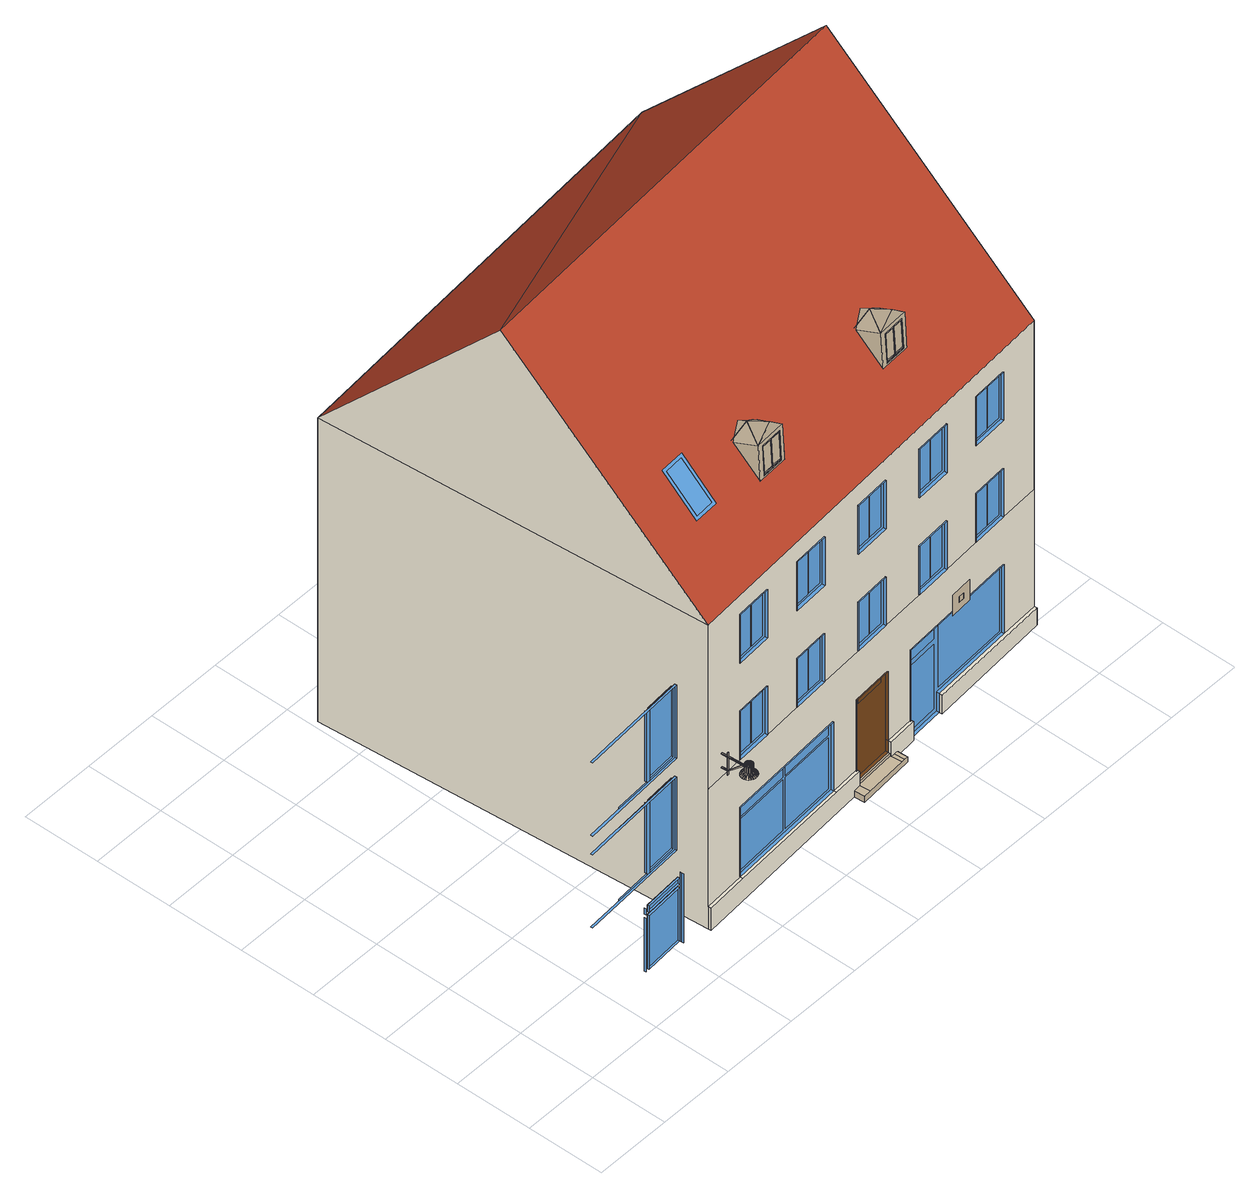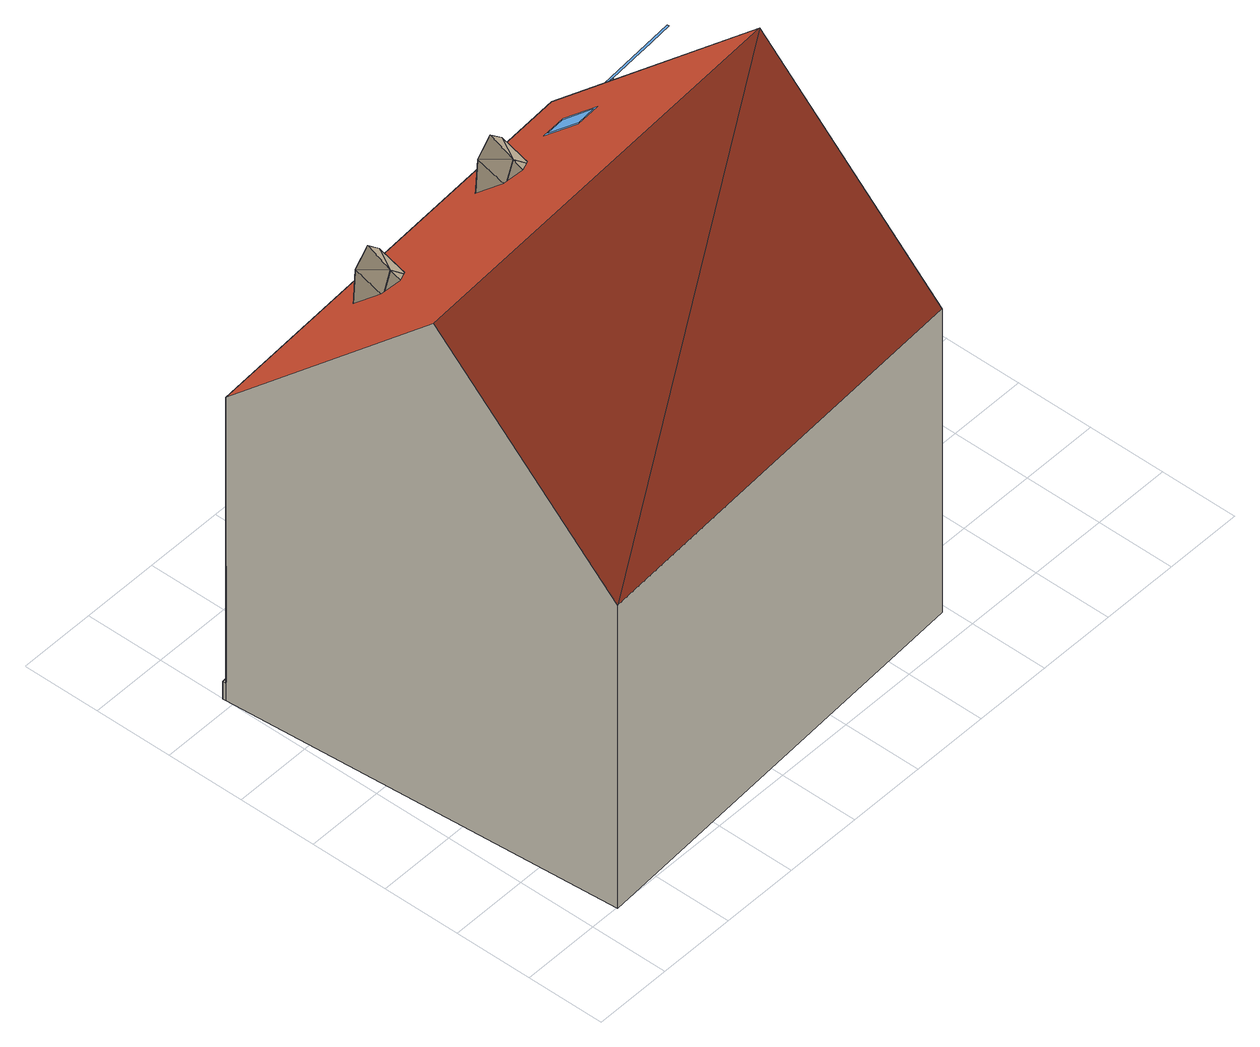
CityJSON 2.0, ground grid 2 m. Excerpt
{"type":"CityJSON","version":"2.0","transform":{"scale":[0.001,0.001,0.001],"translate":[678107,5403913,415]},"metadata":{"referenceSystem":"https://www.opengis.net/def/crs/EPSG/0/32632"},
"CityObjects":{
"building1":{"type":"Building","attributes":{"name":"building","DataAvailable":"Sufficient","opendrive_dynamic":"false","opendrive_name":"building","opendrive_orientation":"none","opendrive_type":"BUILDING","measuredHeight":14.51},"geometry":[{"type":"MultiSurface","lod":"3","boundaries":[[[0,1,2,3,4,5,6,7]],[[8,9,10,11,12,13,14,15]],[[16,17,18,19,20,21,22,23]],[[24,25,26,27,28,29,30,31]],[[28,32,33,29]],[[34,35,6,5]],[[12,36,37,13]],[[38,39,40,41]],[[42,43,44,45]],[[46,32,47,48]],[[49,36,35,50]],[[28,27,51,52,23,22,47,32]],[[12,11,53,54,7,6,35,36]],[[55,56,57,58]],[[59,60,61,62]],[[52,51,63,64]],[[54,53,65,66]],[[64,67,68,52]],[[69,63,51,70]],[[66,71,72,54]],[[73,65,53,74]],[[64,63,69,67]],[[66,65,73,71]],[[23,52,68,70,51,27,26,16]],[[7,54,72,74,53,11,10,0]],[[75,55,58,76]],[[56,77,78,57]],[[79,59,62,80]],[[60,81,82,61]],[[75,77,56,55]],[[60,59,79,81]],[[67,69,70,68]],[[71,73,74,72]],[[25,17,16,26]],[[9,1,0,10]],[[77,75,76,78]],[[81,79,80,82]],[[83,84,85,86]],[[87,88,83,84]],[[89,90,91,92]],[[90,89,93]]],"semantics":{"surfaces":[{"type":"Window"},{"type":"WallSurface"}],"values":[0,0,0,0,0,0,0,0,0,0,0,0,0,0,0,0,0,0,0,0,0,0,0,0,0,0,0,0,0,0,0,0,0,0,0,0,0,0,0,1,1]}}]},
"building2":{"type":"Building","attributes":{"dataAvailable":"Sufficient","measuredHeight":14.42},"children":["building2-1","building2-2","building2-3","building2-4","building2-5"],"geometry":[{"type":"MultiSurface","lod":"3","boundaries":[[[94,93,95]],[[95,93,90,96]],[[94,89,93]],[[97,98,99,100,101,102,103,104,105,106,107,108,109,110,111,112,113,114,115,116,117,118,119,120,121,122]],[[119,118,123,124,125]],[[126,119,125,127]],[[123,128,129,124]],[[90,93,89,92,91,106,105]],[[130,115,131,132]],[[106,91,133,134]],[[135,136,137,138,139,132,131]],[[110,107,140,141]],[[136,135,114,142,143,144]],[[115,114,135,131]],[[107,106,134,140]],[[145,111,146,147,148]],[[149,150,148,147]],[[111,110,141,146]],[[89,94,151,152,92]],[[94,95,96,120,119,126,151]],[[134,133,153,154,149,147,146,141,140]],[[155,99,98,156,157,97,122,158,159,121,120,96,90,105,104,160,161,103,102,162,163,101,100,164],[165,166,167,168],[169,170,171,172],[173,174,175,176],[177,178,179,180],[181,182,183,184]],[[124,129,127,125]],[[185,186,187,188],[189,190,191,192],[193,194,195,196]],[[103,161,188,187]],[[161,160,185,188]],[[104,103,187,186]],[[160,104,186,185]],[[196,195,194,193]],[[191,190,189,192]],[[197,198,199,200,201,202],[203,204,205,206,207]],[[208,209,201,200]],[[210,208,200,199]],[[211,113,197,202]],[[113,112,198,197]],[[112,210,199,198]],[[209,211,202,201]],[[207,206,205,204,203]],[[212,213,130,128]],[[214,212,128,123]],[[213,215,115,130]],[[215,216,116,115]],[[216,217,117,116]],[[217,218,118,117]],[[218,214,123,118]],[[219,220,221,222]],[[223,224,225,226,227]],[[212,214,218,217,216,215,213],[226,225,224,223,227],[228,229,230,231],[219,222,221,220]],[[230,229,228,231]],[[232,233,234,235]],[[236,237,238,239],[233,232,235,234]],[[240,241,242,243]],[[244,245,246,247],[248,249,250,251,252],[253,254,255,256,257],[243,242,241,240],[258,259,260,261]],[[107,110,245,244]],[[110,109,246,245]],[[108,107,244,247]],[[109,108,247,246]],[[250,249,248,252,251]],[[254,253,257,256,255]],[[258,261,260,259]],[[262,263,264,265],[266,267,268,269],[270,271,272,273]],[[166,165,265,264]],[[165,168,262,265]],[[167,166,264,263]],[[168,167,263,262]],[[273,272,271,270]],[[268,267,266,269]],[[274,275,276,277],[278,279,280,281],[282,283,284,285]],[[170,169,277,276]],[[169,172,274,277]],[[171,170,276,275]],[[172,171,275,274]],[[285,284,283,282]],[[280,279,278,281]],[[286,287,288,289],[290,291,292,293],[294,295,296,297]],[[101,163,289,288]],[[163,162,286,289]],[[102,101,288,287]],[[162,102,287,286]],[[297,296,295,294]],[[292,291,290,293]],[[298,299,300,301],[302,303,304,305],[306,307,308,309]],[[174,173,301,300]],[[173,176,298,301]],[[175,174,300,299]],[[176,175,299,298]],[[309,308,307,306]],[[304,303,302,305]],[[310,311,312,313],[314,315,316,317],[318,319,320,321]],[[99,155,313,312]],[[155,164,310,313]],[[100,99,312,311]],[[164,100,311,310]],[[321,320,319,318]],[[316,315,314,317]],[[322,323,324,325],[326,327,328,329],[330,331,332,333]],[[97,157,325,324]],[[157,156,322,325]],[[98,97,324,323]],[[156,98,323,322]],[[333,332,331,330]],[[328,327,326,329]],[[334,335,336,337],[338,339,340,341],[342,343,344,345]],[[178,177,337,336]],[[177,180,334,337]],[[179,178,336,335]],[[180,179,335,334]],[[345,344,343,342]],[[340,339,338,341]],[[346,347,348,349],[350,351,352,353],[354,355,356,357]],[[121,159,349,348]],[[159,158,346,349]],[[122,121,348,347]],[[158,122,347,346]],[[357,356,355,354]],[[352,351,350,353]],[[358,359,360,361],[362,363,364,365],[366,367,368,369]],[[182,181,361,360]],[[181,184,358,361]],[[183,182,360,359]],[[184,183,359,358]],[[369,368,367,366]],[[364,363,362,365]],[[152,151,126,127,129,128,130,132,139,370,371,153,133,91]]],"semantics":{"surfaces":[{"type":"RoofSurface","klumMaterialClass":"Ceramic","klumMaterialIndex":"D201","materialUncertainty":0.3},{"type":"WallSurface","klumMaterialClass":"Plaster","klumMaterialIndex":"I203","materialUncertainty":0.3},{"type":"WallSurface"},{"type":"WallSurface","klumMaterialClass":"Plaster","klumMaterialIndex":"I202","materialUncertainty":0.3},{"type":"WallSurface","klumMaterialClass":"Granite","klumMaterialIndex":"F002"},{"type":"Window","@cityeditor:layer":"Unclassified.LoD3","frameMaterialClass":"Plastic","paneMaterialClass":"Glass","frameMaterialUncertainty":0.5},{"type":"Door","@cityeditor:layer":"Unclassified.LoD3","materialClass":"Metal","materialName":"Copper","paneMaterialClass":"Glass","materialUncertainty":0.3},{"type":"Window","@cityeditor:layer":"Unclassified.LoD3","frameMaterialClass":"Metal","frameMaterialName":"Aluminium","paneMaterialClass":"Glass","frameMaterialUncertainty":0.3},{"type":"GroundSurface"}],"values":[0,0,0,1,2,2,2,2,2,2,2,2,2,2,2,2,2,2,2,3,4,3,4,5,5,5,5,5,5,5,6,6,6,6,6,6,6,6,7,7,7,7,7,7,7,7,7,7,7,5,5,7,7,7,7,7,7,7,7,7,5,5,5,5,5,5,5,5,5,5,5,5,5,5,5,5,5,5,5,5,5,5,5,5,5,5,5,5,5,5,5,5,5,5,5,5,5,5,5,5,5,5,5,5,5,5,5,5,5,5,5,5,5,5,5,5,5,5,5,5,5,5,5,8]}}]},
"building2-1":{"type":"BuildingInstallation","attributes":{"@cityeditor:layer":"Unclassified.LoD3","relationToConstruction":"outside"},"parents":["building2"],"geometry":[{"type":"MultiSurface","lod":"3","boundaries":[[[372,373,374,375]],[[375,376,377,372]],[[378,379,380,381]],[[373,380,379,374],[382,383,384,385]],[[386,387,388,376]],[[389,390,391,392,393,394,395]],[[396,397,398,399]],[[400,383,384,401]],[[402,403,404,405]],[[406,396,399,407]],[[408,409,403,410]],[[411,412,413,414],[415,416,400,401]],[[417,418,410,419]],[[405,404,418,417,396,397]],[[420,421,398,397]],[[414,408,422,411]],[[423,424,425,426]],[[424,423,427,428]],[[429,430,387,386]],[[377,431,430,429]],[[432,433,426,425]],[[376,388,431,377]],[[406,407,421,420]],[[433,432,428,427]],[[427,433,426,423],[378,381,372,377,429,386,376,375]],[[375,374,379,378]],[[383,384,385,382]],[[411,422,434,412]],[[405,397,420,406,396,417,419,402]],[[381,380,373,372]],[[385,415,401,384]],[[387,430,431,388],[407,399,398,421]],[[421,407,399,398]],[[382,416,415,385]],[[428,432,425,424],[404,403,409,434,422,408,410,418]],[[409,408,414,413]],[[412,434,409,413]],[[392,391,435]],[[416,382,383,400]],[[410,403,402,419]],[[393,436,394]],[[437,394,395]],[[391,438,390]],[[439,437,395]],[[440,390,389]],[[395,440,389]],[[438,439,390]],[[440,441,390]],[[440,442,441]],[[440,443,442]],[[443,440,395]],[[395,439,390,389]],[[439,395,440,444]],[[439,444,440,390]],[[443,395,394,436]],[[441,443,436,393,392,435],[423,426,433,427]],[[440,443,441]],[[441,435,391,390]],[[441,442,443]]]}]},
"building2-2":{"type":"BuildingInstallation","attributes":{"@cityeditor:layer":"Unclassified.LoD3","klumMaterialClass":"Granite","klumMaterialIndex":"F002","relationToConstruction":"outside"},"parents":["building2"],"geometry":[{"type":"MultiSurface","lod":"3","boundaries":[[[142,145,148,143]],[[150,144,143,148]],[[136,144,150,149,445,446]],[[139,138,447,370]],[[137,136,446,448]],[[138,137,448,447]],[[149,154,449,445]],[[154,153,371,449]],[[371,370,447,448,446,445,449]]]}]},
"building2-3":{"type":"BuildingInstallation","attributes":{"@cityeditor:layer":"Unclassified.LoD3","materialClass":"Metal","materialName":"Copper","materialUncertainty":0.3,"relationToConstruction":"outside"},"parents":["building2"],"geometry":[{"type":"MultiSurface","lod":"3","boundaries":[[[450,451,452,453]],[[454,455,456,457]],[[455,450,453,456]],[[451,454,457,452]],[[451,450,455,454]],[[458,459,460,461],[450,451,454,455]]]}]},
"building2-4":{"type":"BuildingInstallation","attributes":{"@cityeditor:layer":"Unclassified.LoD3","relationToConstruction":"outside"},"parents":["building2"],"geometry":[{"type":"MultiSurface","lod":"3","boundaries":[[[462,463,464,465]],[[465,466,467,462]],[[468,469,470,471]],[[463,470,469,464],[472,473,474,475]],[[476,477,478,466]],[[479,480,481,482,483,484,485]],[[486,487,488,489]],[[490,473,474,491]],[[492,493,494,495]],[[496,486,489,497]],[[498,499,493,500]],[[501,502,503,504],[505,506,490,491]],[[507,508,500,509]],[[495,494,508,507,486,487]],[[510,511,488,487]],[[504,498,512,501]],[[513,514,515,516]],[[514,513,517,518]],[[519,520,477,476]],[[467,521,520,519]],[[522,523,516,515]],[[466,478,521,467]],[[496,497,511,510]],[[523,522,518,517]],[[517,523,516,513],[468,471,462,467,519,476,466,465]],[[465,464,469,468]],[[473,474,475,472]],[[501,512,524,502]],[[495,487,510,496,486,507,509,492]],[[471,470,463,462]],[[475,505,491,474]],[[477,520,521,478],[497,489,488,511]],[[511,497,489,488]],[[472,506,505,475]],[[518,522,515,514],[494,493,499,524,512,498,500,508]],[[499,498,504,503]],[[502,524,499,503]],[[482,481,525]],[[506,472,473,490]],[[500,493,492,509]],[[483,526,484]],[[527,484,485]],[[481,528,480]],[[529,527,485]],[[530,480,479]],[[485,530,479]],[[528,529,480]],[[530,531,480]],[[530,532,531]],[[530,533,532]],[[533,530,485]],[[485,529,480,479]],[[529,485,530,534]],[[529,534,530,480]],[[533,485,484,526]],[[531,533,526,483,482,525],[513,516,523,517]],[[530,533,531]],[[531,525,481,480]],[[531,532,533]]]}]},
"building2-5":{"type":"BuildingInstallation","attributes":{"@cityeditor:layer":"Unclassified.LoD3","materialClass":"Metal","materialName":"Aluminium","relationToConstruction":"outside"},"parents":["building2"],"geometry":[{"type":"MultiSurface","lod":"3","boundaries":[[[535,536,537,538]],[[539,540,541,542]],[[543,544,545,546]],[[547,548,549,550]],[[551,552,553,554]],[[555,556,544,543]],[[557,558,559,560]],[[561,562,563,548]],[[564,565,566,567]],[[568,543,546,569]],[[570,571,572,573]],[[574,575,576,577]],[[578,547,550,579]],[[580,555,543,568]],[[576,581,582,583]],[[575,584,581,576]],[[585,586,587,588]],[[589,590,547,578]],[[591,580,568,592]],[[577,576,583,593]],[[590,561,548,547]],[[594,588,595,596]],[[541,597,591,598]],[[599,600,601,602]],[[603,604,605,606]],[[607,539,542,608]],[[609,610,611,570,573,597]],[[571,612,613,572]],[[572,613,556,555]],[[614,615,616,617,618,619]],[[620,621,604,603]],[[622,623,624,625,626,627]],[[628,629,630,631]],[[625,632,633,607,608,626]],[[536,603,606,537]],[[634,622,627,635]],[[636,637,638,614,619,639]],[[540,640,641,609,597,541]],[[573,572,555,580]],[[642,643,644,599,602,645]],[[646,647,648,649]],[[613,628,631,556]],[[650,651,652,629]],[[651,636,639,652]],[[626,608,552,551]],[[653,654,655,656]],[[657,658,659,650,629,628]],[[617,646,649,618]],[[608,542,660,552]],[[661,635,662,663]],[[597,573,580,591]],[[654,664,665,655]],[[639,619,666,667]],[[647,668,669,670,671,648]],[[670,672,673,653,656,671]],[[674,675,676,677,620]],[[678,679,680,668,646]],[[629,652,681,630]],[[612,682,683,657,628,613]],[[684,661,663,685]],[[635,627,686,662]],[[652,639,667,681]],[[675,687,688,689,690,676]],[[691,692,539,633,693]],[[694,674,620,695,696]],[[664,697,698,642,645,665]],[[699,700,701,643,698,702]],[[703,704,705,637,651]],[[627,626,551,686]],[[706,707,708,658,683,709]],[[710,711,712,623,634]],[[713,714,654,673,715]],[[679,713,715,672,669,680]],[[716,717,571,611,718]],[[711,691,693,632,624,712]],[[719,720,721,722,600]],[[542,541,598,660]],[[723,724,565,564]],[[588,587,725,595]],[[726,727,728,729]],[[730,585,588,594]],[[731,732,558,557]],[[581,589,578,582]],[[724,731,557,565]],[[598,591,592,733]],[[587,577,593,725]],[[734,735,736,737]],[[552,660,738,553]],[[631,630,739,740]],[[738,733,741,742]],[[686,551,554,743]],[[743,554,734,744]],[[565,557,560,566]],[[681,667,726,745]],[[553,738,742,735]],[[667,666,727,726]],[[746,747,748,749]],[[750,751,752,753,754,755,756]],[[757,758,759,760,761,762]],[[763,764,706]],[[765,766,767,768]],[[769,691,770]],[[756,755,760,759]],[[586,574,577,587]],[[771,772,773]],[[675,774,687]],[[706,717,763]],[[554,553,735,734]],[[660,598,733,738]],[[735,742,775,736]],[[716,773,772]],[[776,763,717]],[[740,739,777,778]],[[779,771,692]],[[714,699,700,719,720,694,674,675,687,710,711,691,692,773,716,717,706,707,703,704,780,678,679,713]],[[745,726,729,781]],[[558,594,596,559]],[[592,568,569,782]],[[556,631,740,544]],[[582,578,579,783]],[[784,785,786,787]],[[563,784,787,788]],[[789,743,744,790]],[[732,730,594,558]],[[630,681,745,739]],[[733,592,782,741]],[[739,745,781,777]],[[544,740,778,545]],[[791,789,790,792]],[[562,793,784,563]],[[785,792,794,786]],[[648,671,732,731]],[[790,744,795,796]],[[666,723,564,727]],[[656,655,585,730]],[[744,734,737,795]],[[793,797,785,784]],[[797,791,792,785]],[[792,790,796,794]],[[548,563,788,549]],[[671,656,730,732]],[[798,538,590,589]],[[665,645,574,586]],[[571,682,683,658,659,651,637,638,615,616,646,668,669,672,673,654,697,698,643,644,600,722,799,800,695,620,677,690,689,801,634,623,624,632,633,539,640,641,610,611]],[[538,537,561,590]],[[584,798,589,581]],[[649,648,731,724]],[[727,564,567,728]],[[618,649,724,723]],[[645,602,575,574]],[[583,582,783,802]],[[662,686,743,789]],[[619,618,723,666]],[[549,788,803,804]],[[579,550,805,806]],[[537,606,562,561]],[[778,777,807,808]],[[546,545,809,810]],[[560,559,811,812]],[[685,663,791,797]],[[663,662,789,791]],[[788,787,813,803]],[[602,601,584,575]],[[729,728,814,815]],[[783,579,806,816]],[[736,775,817,818]],[[728,567,819,814]],[[545,778,808,809]],[[606,605,793,562]],[[566,560,812,820]],[[821,822,823,824]],[[569,546,810,825]],[[737,736,818,826]],[[787,786,827,813]],[[794,796,821,828]],[[595,725,829,830]],[[796,795,822,821]],[[781,729,815,831]],[[605,685,797,793]],[[567,566,820,819]],[[550,549,804,805]],[[741,782,832,833]],[[777,781,831,807]],[[655,665,586,585]],[[795,737,826,822]],[[834,802,835,836]],[[786,794,828,827]],[[559,596,837,811]],[[596,595,830,837]],[[725,593,834,829]],[[742,741,833,775]],[[830,829,838,839]],[[782,569,825,832]],[[816,806,840,841]],[[837,830,839,842]],[[593,583,802,834]],[[814,819,843,844]],[[833,832,845,846]],[[822,826,847,823]],[[809,808,848,849]],[[832,825,850,845]],[[846,845,851,852]],[[806,805,853,840]],[[848,854,855,856]],[[849,848,856,857]],[[817,846,852,858]],[[804,803,859,860]],[[803,813,861,859]],[[831,815,862,863]],[[805,804,860,853]],[[820,812,864,865]],[[775,833,846,817]],[[862,844,866,867]],[[864,868,869,870]],[[802,783,816,835]],[[813,827,871,861]],[[827,828,872,871]],[[819,820,865,843]],[[829,834,836,838]],[[810,809,849,873]],[[825,810,873,850]],[[815,814,844,862]],[[863,862,867,874]],[[811,837,842,868]],[[847,875,876]],[[826,818,875,847]],[[812,811,868,864]],[[850,873,877,878]],[[807,831,863,854]],[[835,816,841,879]],[[808,807,854,848]],[[818,817,858,875]],[[860,859,876]],[[865,864,870,880]],[[871,872,876]],[[841,840,876]],[[857,856,876]],[[828,821,824,872]],[[852,851,876]],[[824,823,876]],[[881,879,876]],[[872,824,876]],[[877,857,876]],[[854,863,874,855]],[[875,858,876]],[[851,878,876]],[[845,850,878,851]],[[873,849,857,877]],[[878,877,876]],[[882,881,876]],[[883,884,876]],[[838,836,881,882]],[[853,860,876]],[[870,869,876]],[[858,852,876]],[[866,885,876]],[[604,684,685,605]],[[861,871,876]],[[823,847,876]],[[843,865,880,885]],[[879,841,876]],[[621,677,690,886,684,604]],[[842,839,884,883]],[[887,634,635,661]],[[836,835,879,881]],[[844,843,885,866]],[[859,861,876]],[[885,880,876]],[[888,620,603,536]],[[840,853,876]],[[868,842,883,869]],[[874,867,876]],[[889,722,799,890,535,891]],[[839,838,882,884]],[[890,800,695,888,536,535]],[[855,874,876]],[[600,889,891,601]],[[886,690,689]],[[867,866,876]],[[719,700,892]],[[886,689,801,887,661,684]],[[869,883,876]],[[700,699,893]],[[601,891,798,584]],[[880,870,876]],[[856,855,876]],[[891,535,538,798]],[[884,882,876]],[[772,776,716]],[[694,720,894]],[[674,694,895]],[[703,896,704]],[[780,897,678]],[[897,780,898]],[[899,678,897]],[[703,707,896]],[[894,895,694]],[[674,895,675]],[[764,896,707]],[[678,899,679]],[[892,900,719]],[[679,901,713]],[[687,902,710]],[[903,904,714]],[[713,905,714]],[[902,687,774]],[[717,716,776]],[[773,692,771]],[[768,767,749,748]],[[900,894,720]],[[770,711,906]],[[901,679,899]],[[893,892,700]],[[699,714,904]],[[711,770,691]],[[903,714,905]],[[905,713,901]],[[898,704,896]],[[720,719,900]],[[707,706,764]],[[904,893,699]],[[704,898,780]],[[691,769,692]],[[779,692,769]],[[774,675,895]],[[755,754,907,761,760]],[[687,710,634,801,688]],[[692,773,908,640,539]],[[766,746,747,765]],[[780,678,646,616,909]],[[717,706,709,682,571]],[[910,911,912,913]],[[720,694,696,800,799,721]],[[707,703,651,659,708]],[[773,716,718,610,641,908]],[[914,910,913,915]],[[911,916,917,912]],[[758,750,756,759]],[[700,719,600,644,701]],[[751,757,758,750]],[[747,765,768,748]],[[704,780,909,615,638,705]],[[714,699,702,697,654]],[[918,919,920,921]],[[765,747,922,923]],[[916,914,915,917]],[[747,765,750,758]],[[747,758,924,922]],[[750,765,923,925]],[[917,915,913,912]],[[923,922,924,925]],[[762,761,907,754,753,752]],[[758,750,925,924]],[[757,762,752,751]],[[926,927,928,929]],[[930,931,932,933]],[[934,935,936,937]],[[938,939,940,941]],[[942,943,944,945]],[[946,947,948,949]],[[927,950,951,928]],[[952,953,954,955]],[[956,955,957,958]],[[959,960,931,930]],[[961,962,963,964]],[[965,966,967,968]],[[969,961,964,970]],[[964,963,971,972]],[[943,973,974,944]],[[975,938,941,976]],[[967,934,937,977]],[[978,979,980,981]],[[982,983,984,985]],[[974,970,986,987]],[[931,968,988,932]],[[989,933,990,991]],[[928,951,992,993]],[[994,995,947,946]],[[996,956,958,997]],[[962,998,975,963]],[[950,999,1000,951]],[[929,928,993,1001]],[[1002,946,949,1003]],[[979,996,997,980]],[[985,984,1004,1005]],[[944,974,987,1006]],[[939,985,1005,940]],[[984,978,981,1004]],[[1007,952,955,956]],[[954,1002,1003,1008]],[[1009,1010,1011,1012]],[[966,1013,934,967]],[[960,965,968,931]],[[935,926,929,936]],[[945,944,1006,1014]],[[998,1015,938,975]],[[955,954,1008,957]],[[992,1016,1017,1018]],[[981,980,1019,1020]],[[983,1021,978,984]],[[949,948,1022,1023]],[[1024,945,1014,1025]],[[1026,1007,956,996]],[[1027,1026,996,979]],[[1028,1029,1030,1031]],[[1032,930,933,989]],[[1005,1004,1033,1034]],[[1000,1024,1025,1016]],[[1035,982,985,939]],[[970,964,972,986]],[[953,1036,1002,954]],[[995,1032,989,947]],[[951,1000,1016,992]],[[999,1037,1024,1000]],[[936,929,1001,1038]],[[963,975,976,971]],[[932,988,1039,1040]],[[947,989,991,948]],[[986,972,1041,1042]],[[1038,1001,1028,1043]],[[1037,942,945,1024]],[[958,957,1010,1009]],[[991,990,1044,1045]],[[1036,994,946,1002]],[[1001,993,1029,1028]],[[988,977,1046,1039]],[[948,991,1045,1022]],[[990,1040,1047,1044]],[[1015,1035,939,938]],[[977,937,1048,1046]],[[1040,1039,1049,1047]],[[1021,1027,979,978]],[[968,967,977,988]],[[1003,949,1023,1050]],[[933,932,1040,990]],[[1046,1048,1051,1052]],[[1014,1006,1053,1054]],[[937,936,1038,1048]],[[1048,1038,1043,1051]],[[973,969,970,974]],[[1055,1034,1056,1057]],[[972,971,1058,1041]],[[1059,1009,1012,1060]],[[1043,1028,1031,1061]],[[1053,1062,1063,1064]],[[1004,981,1020,1033]],[[1029,1018,1065,1030]],[[1019,1059,1060,1066]],[[1051,1043,1061,1067]],[[1008,1003,1050,1068]],[[976,941,1069,1070]],[[1006,987,1062,1053]],[[993,992,1018,1029]],[[1069,1055,1057,1071]],[[1010,1068,1072,1011]],[[971,976,1070,1058]],[[1054,1053,1064,1073]],[[997,958,1009,1059]],[[1025,1014,1054,1074]],[[980,997,1059,1019]],[[1039,1046,1052,1049]],[[1062,1042,1075,1063]],[[987,986,1042,1062]],[[941,940,1055,1069]],[[1016,1025,1074,1017]],[[1018,1017,1076,1065]],[[957,1008,1068,1010]],[[940,1005,1034,1055]],[[1067,1061,1077]],[[1047,1049,1078,1079]],[[1033,1020,1080,1081]],[[1050,1023,1082,1083]],[[1084,1085,1077]],[[1017,1074,1086,1076]],[[1052,1051,1067,1087]],[[1058,1070,1085,1084]],[[1070,1069,1071,1085]],[[1041,1058,1084,1088]],[[1064,1063,1077]],[[1042,1041,1088,1075]],[[1060,1012,1077]],[[1045,1044,1089,1090]],[[1020,1019,1066,1080]],[[1080,1066,1077]],[[1030,1065,1077]],[[1023,1022,1091,1082]],[[1088,1084,1077]],[[1068,1050,1083,1072]],[[1074,1054,1073,1086]],[[1034,1033,1081,1056]],[[1022,1045,1090,1091]],[[1057,1056,1077]],[[1044,1047,1079,1089]],[[1063,1075,1077]],[[1086,1073,1077]],[[1056,1081,1077]],[[1071,1057,1077]],[[1075,1088,1077]],[[1085,1071,1077]],[[1011,1072,1077]],[[1073,1064,1077]],[[1081,1080,1077]],[[1065,1076,1077]],[[1012,1011,1077]],[[1049,1052,1087,1078]],[[1079,1078,1077]],[[1078,1087,1077]],[[1061,1031,1077]],[[1089,1079,1077]],[[1031,1030,1077]],[[1066,1060,1077]],[[1076,1086,1077]],[[1091,1090,1077]],[[1082,1091,1077]],[[1072,1083,1077]],[[1083,1082,1077]],[[1087,1067,1077]],[[1090,1089,1077]],[[1092,1093,1094,1095]],[[1096,1092,1095,1097]],[[1098,1099,1100,1013]],[[1099,1101,1102,1100]],[[1101,1096,1097,1102]],[[1103,1104,1015,998]],[[1105,1106,1107,1108]],[[1109,1110,1111,1112]],[[1097,1095,950,927]],[[1093,1105,1108,1094]],[[1113,1098,1013,966]],[[1114,1115,973,943]],[[1116,1113,966,965]],[[1117,1118,1119]],[[1106,1120,1114,1107]],[[1121,1122,1036,953]],[[1123,1124,1026,1027]],[[1102,1097,927,926]],[[1125,1126,1127,1115]],[[1124,1128,1007,1026]],[[1108,1107,942,1037]],[[1129,1130,1131,1132]],[[1133,1134,1122,1121]],[[1128,1135,952,1007]],[[1136,1103,998,962]],[[1137,1138,959,1139]],[[1140,1139,1032,995]],[[1141,1142,1128,1124]],[[1143,1136,962,961]],[[1095,1094,999,950]],[[1107,1114,943,942]],[[1144,1141,1124,1123]],[[1145,1140,995,994]],[[1134,1146,1145,1122]],[[1100,1102,926,935]],[[1146,1147,1140,1145]],[[1110,1129,1132,1111]],[[1094,1108,1037,999]],[[1142,1148,1135,1128]],[[1149,1150,1104,1103]],[[1131,1123,1027,1021]],[[1139,959,930,1032]],[[1013,1100,935,934]],[[1120,1125,1115,1114]],[[1122,1145,994,1036]],[[1130,1144,1123,1131]],[[1150,1109,1112,1104]],[[1148,1133,1121,1135]],[[1151,1149,1103,1136]],[[1127,1143,961,969]],[[1138,1152,960,959]],[[1132,1131,1021,983]],[[1126,1153,1143,1127]],[[1154,1155,714,1156,1157,1158,719,1159,1160,1161,674,1162,1163,1164,710,1165,1166,1167,1168,1169,1170,1171,717,1172,1173,1174,1175,1176,1177,1178,678,1179]],[[1104,1112,1035,1015]],[[1115,1127,969,973]],[[1153,1151,1136,1143]],[[1111,1132,983,982]],[[1135,1121,953,952]],[[1152,1116,965,960]],[[1112,1111,982,1035]],[[1147,1137,1139,1140]],[[1118,752,762]],[[1099,1171,1170,1101]],[[1156,714,1141,1144]],[[1116,1173,1172,1113]],[[1150,1149,1161,1160]],[[1153,1126,1163,1162]],[[1113,1172,717,1098]],[[1101,1170,1169,1096]],[[1109,1150,1160,1159]],[[1149,1151,674,1161]],[[1105,1093,1167,1166]],[[714,1155,1142,1141]],[[1118,1117,752]],[[1180,1181,1182,1183,1184,753,907,761,1185]],[[906,711,710]],[[1125,1120,710,1164]],[[1147,1177,1176,1137]],[[761,1185,1186,1118,762]],[[1146,1178,1177,1147]],[[1133,1179,678,1134]],[[1120,1106,1165,710]],[[750,765,766,1187,1117,751]],[[1129,1110,719,1158]],[[1130,1129,1158,1157]],[[1165,1106,1105,1166]],[[1144,1130,1157,1156]],[[1118,1117,1184,1188,1189,918,921,1186]],[[1155,1154,1148,1142]],[[1154,1179,1133,1148]],[[1110,1109,1159,719]],[[1163,1126,1125,1164]],[[1137,1176,1175,1138]],[[1117,1118,757,751]],[[1117,1184,753,752]],[[766,746,749,767]],[[1092,1096,1169,1168]],[[1138,1175,1174,1152]],[[906,710,902]],[[1093,1092,1168,1167]],[[1098,717,1171,1099]],[[1134,678,1178,1146]],[[1152,1174,1173,1116]],[[1151,1153,1162,674]],[[746,1190,1187,766]],[[1191,1189,1190]],[[1192,920,919]],[[919,918,1191]],[[1186,921,1192]],[[1118,1186,1119]],[[1189,1191,918]],[[1184,1117,1187,1190,1189,1188]],[[920,1192,921]],[[1190,746,1119,919,1191]],[[1189,754,1188]],[[1192,1119,1186]],[[1192,919,1119]],[[1119,746,747,758,757,1118]],[[1188,754,753,1184]]]}]}
},
"vertices":[
[3831,1088,5941],[3835,1038,5941],[942,830,5941],[938,880,5941],[1806,942,5941],[1906,950,5941],[2864,1018,5941],[2963,1026,5941],[942,830,3791],[3835,1038,3791],[3831,1088,3791],[2963,1026,3791],[2864,1018,3791],[1906,950,3791],[1806,942,3791],[938,880,3791],[3831,1088,8634],[3835,1038,8634],[942,830,8634],[939,880,8634],[1806,942,8634],[1906,950,8634],[2864,1018,8634],[2963,1026,8634],[942,830,6484],[3835,1038,6484],[3831,1088,6484],[2963,1026,6484],[2864,1018,6484],[1906,950,6484],[1806,942,6484],[939,880,6484],[2864,1018,6534],[1906,950,6534],[1906,950,5891],[2864,1018,5891],[2864,1018,3841],[1906,950,3841],[2844,1067,2544],[2843,1067,974],[2847,1017,974],[2848,1017,2544],[2844,1067,2824],[2844,1067,2644],[2848,1017,2644],[2848,1017,2824],[2860,1068,6534],[2864,1018,8584],[2860,1068,8584],[2860,1068,3841],[2860,1068,5891],[2963,1026,6534],[2963,1026,8584],[2963,1026,3841],[2963,1026,5891],[2943,1074,974],[2944,1074,2544],[2947,1024,2544],[2946,1024,974],[2944,1074,2644],[2944,1074,2824],[2948,1024,2824],[2947,1024,2644],[2960,1075,6534],[2960,1075,8584],[2960,1075,3841],[2960,1075,5891],[3778,1134,8584],[3781,1084,8584],[3778,1134,6534],[3781,1084,6534],[3778,1134,5891],[3781,1084,5891],[3778,1134,3841],[3781,1084,3841],[3990,1149,974],[3994,1100,974],[3991,1150,2545],[3995,1100,2545],[3991,1150,2645],[3995,1100,2645],[3991,1150,2825],[3995,1100,2825],[4075,1105,2905],[4073,1105,895],[4077,1055,895],[4078,1056,2905],[4070,1155,895],[4071,1155,2905],[4167,11298,9525],[4917,1116,9522],[4917,1116,642],[4167,11298,645],[4517,6541,14924],
[15350,12122,9664],[15703,7332,15065],[16103,1906,9664],[13118,1695,4718],[12172,1629,4718],[11024,1547,4718],[10078,1481,4718],[8925,1399,4718],[7979,1332,4718],[6962,1260,4718],[6016,1193,4718],[4917,1116,4718],[4917,1116,1292],[6018,1194,1292],[6018,1194,3320],[9224,1420,3320],[9224,1420,1292],[10018,1476,1292],[10018,1476,3320],[11099,1553,3320],[11099,1553,1292],[11870,1607,1292],[11870,1607,3320],[15088,1835,3320],[15088,1835,1292],[16103,1907,1292],[16103,1907,4718],[15068,1833,4718],[14122,1767,4718],[12847,1677,1292],[12853,1597,1292],[16108,1827,1292],[16103,1907,784],[16108,1827,784],[12847,1677,742],[12853,1597,742],[11870,1607,730],[11876,1528,1292],[11876,1528,730],[4923,1036,642],[4923,1036,1292],[11104,1473,1292],[11104,1473,877],[11204,1480,877],[11305,1487,876],[11305,1487,723],[6024,1114,1292],[9230,1341,1292],[11099,1553,947],[11102,1503,947],[11102,1503,877],[10018,1476,946],[10024,1397,1292],[10024,1397,946],[10022,1427,946],[10024,1397,877],[10022,1427,877],[15350,12122,784],[4167,11298,642],[9823,1382,704],[9823,1382,875],[11024,1547,6141],[12172,1629,6141],[13118,1695,6141],[14122,1766,6141],[15068,1833,6141],[6016,1193,6141],[6962,1260,6141],[7979,1332,6141],[8925,1399,6141],[10078,1481,6141],[6963,1260,8971],[6963,1260,7548],[6018,1193,7548],[6018,1193,8971],[8927,1399,8971],[8927,1399,7548],[7981,1332,7548],[7981,1332,8971],[11025,1547,8971],[11025,1547,7548],[10080,1481,7548],[10080,1481,8971],[13119,1695,8971],[13119,1695,7548],[12174,1629,7548],[12174,1629,8971],[15070,1833,8971],[15070,1833,7548],[14124,1767,7548],[14124,1766,8971],[6011,1273,6141],[6011,1273,4718],[6956,1340,4718],[6956,1340,6141],[6464,1305,6061],[6463,1305,4798],[6090,1279,4798],[6090,1279,6061],[6877,1334,4798],[6503,1308,4798],[6503,1308,6061],[6877,1334,6061],[11093,1633,3320],[10012,1556,3320],[10011,1556,1292],[10011,1556,946],[11092,1633,947],[11092,1633,1292],[10943,1622,3060],[10162,1567,3060],[10162,1567,3240],[10943,1622,3240],[10943,1622,3190],[10017,1476,946],[11097,1553,947],[10017,1476,1292],[11097,1553,1292],[12842,1756,742],[11865,1687,730],[12842,1756,1292],[11865,1687,1292],[11865,1687,3320],[15083,1915,3320],[15083,1915,1292],[11945,1693,3240],[11945,1693,2909],[12762,1751,2909],[12762,1751,3240],[12762,1751,861],[12762,1751,2749],[11945,1693,2749],[11945,1693,1292],[11945,1693,851],[12921,1762,1372],[12921,1762,3240],[15003,1909,3240],[15003,1909,1372],[6192,2544,10865],[6692,2573,10865],[6645,3383,11671],[6145,3354,11671],[6775,2521,10808],[6721,3444,11727],[6062,3406,11727],[6115,2482,10808],[7657,1390,3240],[7657,1390,2933],[9138,1494,2933],[9138,1494,3240],[6012,1273,1292],[9218,1500,1292],[9218,1500,3320],[6012,1273,3320],[6126,1281,2933],[6092,1279,2933],[6092,1279,3240],[7577,1384,3240],[7577,1384,2933],[7577,1384,2863],[7577,1384,1372],[6092,1279,1372],[6092,1279,2863],[6126,1281,2863],[9138,1494,1372],[7657,1390,1372],[7657,1390,2863],[9138,1494,2863],[6012,1273,8971],[6012,1273,7548],[6958,1340,7548],[6958,1340,8971],[6465,1305,8891],[6465,1305,7628],[6092,1279,7628],[6092,1279,8891],[6878,1334,7628],[6505,1308,7628],[6505,1308,8891],[6878,1334,8891],[7975,1412,8971],[7975,1412,7548],[8921,1479,7548],[8921,1479,8971],[8428,1444,8891],[8428,1444,7628],[8055,1418,7628],[8055,1418,8891],[8841,1473,7628],[8468,1447,7628],[8468,1447,8891],[8841,1473,8891],[7974,1412,6141],[7974,1412,4718],[8919,1479,4718],[8919,1479,6141],[8427,1444,6061],[8427,1444,4798],[8053,1418,4798],[8053,1418,6061],[8840,1473,4798],[8466,1447,4798],[8467,1447,6061],[8840,1473,6061],[10074,1560,8971],[10074,1560,7548],[11020,1627,7548],[11020,1627,8971],[10527,1592,8891],[10527,1592,7628],[10154,1566,7628],[10154,1566,8891],[10940,1622,7628],[10567,1595,7628],[10567,1595,8891],[10940,1622,8891],[10072,1560,6141],[10072,1560,4718],[11018,1627,4718],[11018,1627,6141],[10525,1592,6061],[10525,1592,4798],[10152,1566,4798],[10152,1566,6061],[10938,1622,4798],[10565,1595,4798],[10565,1595,6061],[10938,1622,6061],[12166,1708,6141],[12166,1708,4718],[13112,1775,4718],[13112,1775,6141],[12619,1740,6061],[12619,1740,4798],[12246,1714,4798],[12246,1714,6061],[13032,1770,4798],[12659,1743,4798],[12659,1743,6061],[13032,1770,6061],[12168,1708,8971],[12168,1708,7548],[13114,1775,7548],[13114,1775,8971],[12621,1740,8891],[12621,1740,7628],[12248,1714,7628],[12248,1714,8891],[13034,1770,7628],[12661,1743,7628],[12661,1743,8891],[13034,1770,8891],[14117,1846,6141],[14117,1846,4718],[15062,1913,4718],[15062,1913,6141],[14570,1878,6061],[14570,1878,4798],[14197,1852,4798],[14197,1852,6061],[14983,1908,4798],[14610,1881,4798],[14610,1881,6061],[14983,1907,6061],[14118,1846,8971],[14118,1846,7548],[15064,1913,7548],[15064,1913,8971],[14571,1878,8891],[14571,1878,7628],[14198,1852,7628],[14198,1852,8891],[14984,1908,7628],[14611,1881,7628],[14611,1881,8891],[14984,1907,8891],[11325,1208,723],[9842,1103,704],
[12625,2693,10715],[12624,2711,10717],[12618,2750,11513],[12619,2733,11512],[12609,2732,11512],[12615,2693,10715],[12883,2748,11516],[12882,2766,11517],[12888,2726,10721],[12889,2709,10719],[12881,2727,10756],[12632,2713,10752],[12627,2749,11478],[12875,2764,11482],[12339,2716,11508],[12338,2734,11509],[12608,2750,11513],[12548,3474,11334],[12954,3503,11341],[12998,2737,10578],[13000,2707,10548],[12195,2660,10548],[12194,2675,10562],[12142,3444,11328],[12346,2731,10751],[12340,2767,11477],[12344,2732,11474],[12350,2696,10748],[12630,2748,10755],[12625,2784,11481],[12606,2784,11516],[12605,2802,11517],[12339,2786,11513],[12340,2769,11512],[12605,2746,10755],[12607,2711,10752],[12620,2762,10721],[12614,2802,11517],[12612,2762,10721],[12887,2761,10723],[12881,2800,11520],[12615,2785,11516],[12621,2745,10719],[12873,2798,11484],[12879,2762,10759],[12346,2729,10715],[12345,2746,10717],[12613,2745,10719],[12599,2782,11480],[12601,2747,11478],[12886,2778,10725],[12898,2708,10693],[12894,2777,10699],[12334,2744,10690],[12338,2675,10685],[12891,2750,11542],[12887,2819,11548],[12345,2677,10711],[12344,2694,10713],[12614,2710,10717],[12327,2787,11539],[12331,2717,11534],[12880,2818,11521],[13000,2707,10552],[12195,2660,10549],[12139,3490,11307],[12949,3590,11304],[12522,3764,11462],[12548,3349,11700],[12991,2762,11655],[12585,2746,12048],[12186,2715,11655],[12540,3477,11627],
[10043,1117,877],[11124,1194,877],[11325,1208,876],[11224,1201,877],[9842,1103,875],
[13554,1622,3751],[13399,1611,3751],[13392,1715,3751],[13547,1726,3751],[13399,1611,3596],[13554,1622,3596],[13547,1726,3596],[13392,1715,3596],[13774,1638,3376],[13180,1596,3376],[13180,1596,3971],[13774,1638,3971],
[8454,2429,10693],[8453,2446,10694],[8447,2486,11491],[8448,2469,11489],[8438,2468,11489],[8445,2428,10693],[8717,2484,11493],[8716,2502,11495],[8722,2462,10698],[8723,2445,10697],[8715,2463,10733],[8462,2449,10730],[8456,2485,11456],[8709,2499,11459],[8163,2452,11485],[8162,2469,11487],[8437,2485,11491],[8377,3209,11312],[8790,3240,11318],[8834,2473,10556],[8836,2443,10525],[8016,2395,10525],[8015,2410,10540],[7963,3179,11305],[8170,2466,10728],[8165,2502,11454],[8169,2468,11451],[8175,2432,10726],[8460,2483,10732],[8454,2519,11458],[8436,2520,11493],[8435,2537,11495],[8163,2521,11491],[8164,2504,11489],[8434,2482,10732],[8436,2447,10729],[8450,2498,10698],[8443,2538,11495],[8441,2498,10698],[8721,2497,10701],[8715,2536,11497],[8444,2520,11493],[8451,2481,10697],[8707,2534,11462],[8713,2498,10736],[8171,2464,10693],[8170,2482,10694],[8442,2480,10697],[8428,2518,11458],[8430,2483,11455],[8720,2514,10702],[8733,2444,10671],[8729,2513,10676],[8158,2480,10668],[8162,2411,10662],[8726,2486,11520],[8722,2555,11525],[8169,2412,10689],[8168,2430,10690],[8444,2446,10694],[8151,2522,11517],[8155,2453,11511],[8714,2554,11499],[8836,2443,10530],[8016,2395,10527],[7960,3225,11284],[8786,3327,11281],[8351,3499,11439],[8377,3085,11678],[8827,2498,11632],[8414,2482,12025],[8007,2450,11632],[8369,3213,11604],
[5405,305,5570],[5424,308,5570],[5423,314,5585],[5405,311,5585],[5492,449,5554],[5482,466,5554],[5481,465,5570],[5491,448,5570],[5429,485,5599],[5413,489,5599],[5411,477,5611],[5424,473,5611],[5404,333,5611],[5418,335,5611],[5414,350,5620],[5403,349,5620],[5494,410,5585],[5492,428,5585],[5482,426,5599],[5485,409,5599],[5432,494,5585],[5414,498,5585],[5316,418,5598],[5315,401,5598],[5328,402,5611],[5329,416,5611],[5421,323,5599],[5436,329,5599],[5431,340,5611],[5327,449,5598],[5320,434,5598],[5332,430,5611],[5338,442,5611],[5444,478,5599],[5437,467,5611],[5453,493,5554],[5435,501,5554],[5434,499,5570],[5452,491,5570],[5337,336,5585],[5352,325,5585],[5356,333,5598],[5343,343,5598],[5389,334,5611],[5392,349,5620],[5449,486,5585],[5371,326,5598],[5376,337,5611],[5363,343,5611],[5368,317,5585],[5315,365,5585],[5324,349,5585],[5332,355,5598],[5323,369,5598],[5388,321,5598],[5404,321,5598],[5463,475,5585],[5457,468,5599],[5352,352,5611],[5318,385,5598],[5335,374,5611],[5330,388,5611],[5467,479,5570],[5476,461,5585],[5348,318,5554],[5366,309,5554],[5366,311,5570],[5349,320,5570],[5443,315,5570],[5460,325,5570],[5456,330,5585],[5440,320,5585],[5499,430,5554],[5497,430,5570],[5469,481,5554],[5462,486,5554],[5456,490,5554],[5415,506,5554],[5415,504,5570],[5324,474,5554],[5319,467,5554],[5315,461,5554],[5313,458,5554],[5314,457,5570],[5326,472,5570],[5444,313,5554],[5461,323,5554],[5501,390,5554],[5501,394,5554],[5502,401,5554],[5502,410,5554],[5500,410,5570],[5499,391,5570],[5395,505,5570],[5376,502,5570],[5377,497,5585],[5396,499,5585],[5501,419,5554],[5500,426,5554],[5496,371,5554],[5494,372,5570],[5339,487,5554],[5336,484,5554],[5331,480,5554],[5340,486,5570],[5479,469,5554],[5475,474,5554],[5331,330,5554],[5339,325,5554],[5344,320,5554],[5333,331,5570],[5304,440,5554],[5299,420,5554],[5301,420,5570],[5306,439,5570],[5375,504,5554],[5356,497,5554],[5357,496,5570],[5301,381,5554],[5308,362,5554],[5310,363,5570],[5303,381,5570],[5395,507,5554],[5386,506,5554],[5379,505,5554],[5485,446,5585],[5486,354,5570],[5489,374,5585],[5481,357,5585],[5318,345,5554],[5320,346,5570],[5330,469,5585],[5344,481,5585],[5299,416,5554],[5299,409,5554],[5298,400,5554],[5300,400,5570],[5299,392,5554],[5300,385,5554],[5444,313,5395],[5466,328,5395],[5466,328,5554],[5464,326,5554],[5304,440,5395],[5298,414,5395],[5298,414,5554],[5360,490,5585],[5411,506,5554],[5404,507,5554],[5474,338,5570],[5470,342,5585],[5493,391,5585],[5484,347,5395],[5484,347,5554],[5481,344,5554],[5469,331,5554],[5501,424,5395],[5492,449,5395],[5501,424,5554],[5418,305,5395],[5421,306,5554],[5418,305,5554],[5321,342,5554],[5325,336,5554],[5322,339,5395],[5342,322,5395],[5342,322,5554],[5322,339,5554],[5356,497,5395],[5334,483,5395],[5334,483,5554],[5409,507,5395],[5382,506,5395],[5382,506,5554],[5408,507,5554],[5496,371,5395],[5502,397,5395],[5502,397,5554],[5300,387,5395],[5308,362,5395],[5300,387,5554],[5458,489,5395],[5435,501,5395],[5458,489,5554],[5366,309,5395],[5392,304,5395],[5392,304,5554],[5389,304,5554],[5319,454,5585],[5311,437,5585],[5342,362,5611],[5350,473,5599],[5337,462,5598],[5347,454,5611],[5357,463,5611],[5309,382,5585],[5307,419,5585],[5306,401,5585],[5468,456,5599],[5472,409,5611],[5470,423,5611],[5455,419,5620],[5457,408,5620],[5477,442,5599],[5380,487,5599],[5396,490,5599],[5458,448,5611],[5465,436,5611],[5484,393,5599],[5472,395,5611],[5364,482,5599],[5381,951,5465],[5380,970,5465],[5380,970,5572],[5381,951,5572],[5346,968,5443],[5348,950,5443],[5348,950,5059],[5348,950,5034],[5348,950,5033],[5348,950,4929],[5346,968,4929],[5381,952,5443],[5380,970,5443],[5380,970,4929],[5381,952,4929],[5381,952,5033],[5381,952,5059],[5416,600,5292],[5365,598,5292],[5346,968,5465],[5348,948,5465],[5348,948,5572],[5346,968,5572],[5593,440,5292],[5596,389,5292],[5550,532,5292],[5512,566,5292],[5478,471,5395],[5527,256,5292],[5451,429,5620],[5466,590,5292],[5383,475,5611],[5397,477,5611],[5578,489,5292],[5316,463,5395],[5369,470,5611],[5449,459,5611],[5381,352,5620],[5443,347,5611],[5454,357,5611],[5442,367,5620],[5434,360,5620],[5424,354,5620],[5480,377,5599],[5468,381,5611],[5473,362,5599],[5462,368,5611],[5451,337,5599],[5449,376,5620],[5456,397,5620],[5453,386,5620],[5463,348,5599],[5386,312,5585],[5396,304,5554],[5414,305,5554],[5485,350,5554],[5371,357,5620],[5417,370,5628],[5410,367,5628],[5402,366,5628],[5394,367,5628],[5386,460,5620],[5397,462,5620],[5408,461,5620],[5419,459,5620],[5343,403,5620],[5344,414,5620],[5423,374,5628],[5358,443,5620],[5366,451,5620],[5387,369,5628],[5435,422,5628],[5438,415,5628],[5351,434,5620],[5347,424,5620],[5437,392,5628],[5439,400,5628],[5420,402,5632],[5419,399,5632],[5429,454,5620],[5439,407,5628],[5429,379,5628],[5434,385,5628],[5355,372,5620],[5349,381,5620],[5376,456,5620],[5438,447,5620],[5446,439,5620],[5362,363,5620],[5380,372,5628],[5374,376,5628],[5345,392,5620],[5369,382,5628],[5365,389,5628],[5397,386,5632],[5393,387,5632],[5362,396,5628],[5367,425,5628],[5371,431,5628],[5426,434,5628],[5431,429,5628],[5420,406,5632],[5398,444,5628],[5406,444,5628],[5420,439,5628],[5413,420,5632],[5416,417,5632],[5401,385,5632],[5391,443,5628],[5395,425,5632],[5399,425,5632],[5403,425,5632],[5418,414,5632],[5409,387,5632],[5405,386,5632],[5412,389,5632],[5377,437,5628],[5383,441,5628],[5361,411,5628],[5363,418,5628],[5385,419,5632],[5388,421,5632],[5361,403,5628],[5380,404,5632],[5380,408,5632],[5415,392,5632],[5417,395,5632],[5413,442,5628],[5392,423,5632],[5419,410,5632],[5400,405,5634],[5407,424,5632],[5410,422,5632],[5390,388,5632],[5381,412,5632],[5387,391,5632],[5384,393,5632],[5381,400,5632],[5382,397,5632],[5383,416,5632],[5476,337,5554],[5488,353,5554],[5425,306,5554],[5385,304,5554],[5405,304,5554],[5385,306,5570],[5334,221,5292],[5288,244,5292],[5435,213,5292],[5484,228,5292],[5316,582,5292],[5239,517,5292],[5273,555,5292],[5215,471,5292],[5384,210,5292],[5205,421,5292],[5561,294,5292],[5223,322,5292],[5250,279,5292],[5207,370,5292],[5585,339,5292],[5365,951,5033],[5478,471,5554],[5316,463,5554],[5380,970,5037],[5346,968,5037],[5336,1122,5037],[5369,1124,5037],[5380,970,5059],[5369,1124,5059],[5346,968,5059],[5336,1122,5059],[5388,382,5443],[5388,382,5465],[5421,389,5465],[5421,389,5443],[5369,1124,5465],[5336,1122,5465],[5369,1124,5443],[5336,1122,5443],[5457,468,5246],[5469,456,5246],[5458,448,5205],[5449,459,5205],[5364,482,5246],[5380,487,5246],[5383,475,5205],[5370,470,5205],[5429,485,5246],[5444,478,5246],[5438,467,5205],[5425,473,5205],[5404,333,5205],[5390,334,5205],[5392,349,5172],[5403,349,5172],[5484,393,5246],[5480,377,5246],[5468,381,5205],[5472,395,5205],[5338,442,5205],[5347,454,5205],[5358,443,5172],[5352,434,5172],[5477,441,5246],[5466,436,5205],[5316,401,5246],[5316,418,5246],[5329,416,5205],[5328,402,5205],[5330,388,5205],[5344,402,5172],[5345,392,5172],[5360,490,5292],[5377,497,5292],[5451,337,5246],[5437,329,5246],[5431,340,5205],[5443,347,5205],[5396,499,5292],[5414,498,5292],[5413,489,5246],[5396,490,5246],[5463,348,5246],[5454,357,5205],[5425,354,5172],[5434,360,5172],[5473,362,5246],[5462,368,5205],[5418,335,5205],[5414,350,5172],[5411,477,5205],[5352,352,5205],[5342,362,5205],[5355,372,5172],[5362,363,5172],[5372,325,5246],[5357,333,5246],[5363,343,5205],[5376,337,5205],[5442,367,5172],[5449,376,5172],[5397,477,5205],[5357,463,5205],[5376,456,5172],[5367,451,5172],[5452,429,5172],[5446,439,5172],[5328,449,5246],[5337,462,5246],[5335,374,5205],[5349,381,5172],[5421,323,5246],[5483,426,5246],[5470,423,5205],[5439,447,5172],[5332,430,5205],[5347,424,5172],[5371,357,5172],[5381,352,5172],[5454,386,5172],[5318,385,5246],[5344,414,5172],[5362,396,5147],[5361,403,5147],[5380,404,5132],[5381,400,5132],[5432,494,5292],[5456,397,5172],[5405,321,5246],[5455,419,5172],[5438,415,5147],[5436,422,5147],[5369,382,5147],[5374,376,5147],[5343,342,5246],[5371,431,5147],[5367,425,5147],[5473,409,5205],[5457,408,5172],[5324,369,5246],[5332,355,5246],[5427,434,5147],[5432,428,5147],[5416,417,5132],[5414,420,5132],[5350,473,5246],[5380,372,5147],[5387,369,5147],[5388,321,5246],[5320,434,5246],[5485,409,5246],[5430,454,5172],[5398,462,5172],[5387,460,5172],[5424,374,5147],[5429,379,5147],[5420,439,5147],[5384,441,5147],[5377,437,5147],[5409,461,5172],[5391,443,5147],[5420,459,5172],[5398,444,5147],[5364,418,5147],[5414,442,5147],[5406,444,5147],[5437,392,5147],[5439,400,5147],[5395,367,5147],[5394,387,5132],[5397,386,5132],[5417,370,5147],[5365,389,5147],[5382,397,5132],[5411,422,5132],[5434,385,5147],[5417,395,5132],[5419,399,5132],[5418,414,5132],[5384,393,5132],[5407,424,5132],[5362,411,5147],[5402,366,5147],[5410,367,5147],[5401,385,5132],[5381,408,5132],[5420,402,5132],[5439,407,5147],[5415,392,5132],[5420,410,5132],[5400,405,5126],[5399,425,5132],[5396,425,5132],[5387,391,5132],[5390,388,5132],[5383,415,5132],[5382,412,5132],[5409,387,5132],[5405,386,5132],[5420,406,5132],[5403,425,5132],[5412,389,5132],[5392,423,5132],[5389,421,5132],[5386,419,5132],[5491,448,5343],[5498,430,5343],[5492,428,5292],[5486,445,5292],[5481,465,5343],[5476,461,5292],[5434,499,5343],[5452,491,5343],[5449,486,5292],[5468,479,5343],[5464,475,5292],[5423,314,5292],[5405,311,5292],[5500,410,5343],[5499,391,5343],[5494,391,5292],[5495,410,5292],[5386,306,5343],[5367,311,5343],[5369,317,5292],[5386,312,5292],[5415,504,5343],[5489,374,5292],[5481,357,5292],[5396,505,5343],[5375,570,5443],[5408,572,5443],[5410,538,5465],[5495,372,5343],[5307,419,5292],[5312,437,5292],[5325,349,5292],[5315,365,5292],[5486,354,5343],[5475,338,5343],[5470,342,5292],[5309,382,5292],[5349,320,5343],[5333,331,5343],[5337,335,5292],[5352,324,5292],[5301,420,5343],[5306,439,5343],[5306,401,5292],[5441,320,5292],[5341,486,5343],[5358,496,5343],[5344,481,5292],[5330,468,5292],[5310,363,5343],[5303,381,5343],[5457,330,5292],[5320,346,5343],[5319,454,5292],[5314,457,5343],[5326,472,5343],[5300,400,5343],[5425,308,5343],[5405,305,5343],[5443,315,5343],[5376,502,5343],[5460,325,5343],[5298,400,5395],[5301,380,5395],[5318,345,5395],[5332,330,5395],[5348,318,5395],[5385,304,5395],[5405,303,5395],[5425,306,5395],[5461,323,5395],[5476,337,5395],[5488,353,5395],[5501,390,5395],[5502,410,5395],[5499,430,5395],[5493,449,5395],[5482,466,5395],[5469,481,5395],[5453,493,5395],[5415,506,5395],[5395,507,5395],[5376,504,5395],[5357,497,5395],[5340,487,5395],[5325,474,5395],[5313,458,5395],[5299,420,5395],[5411,535,5443],[5405,535,5442],[5386,535,5442],[5377,532,5444],[5377,533,5443],[5389,836,5146],[5411,531,5443],[5377,535,5465],[5377,531,5443],[5377,529,5443],[5377,531,5465],[5383,495,5465],[5406,496,5465]
]}
